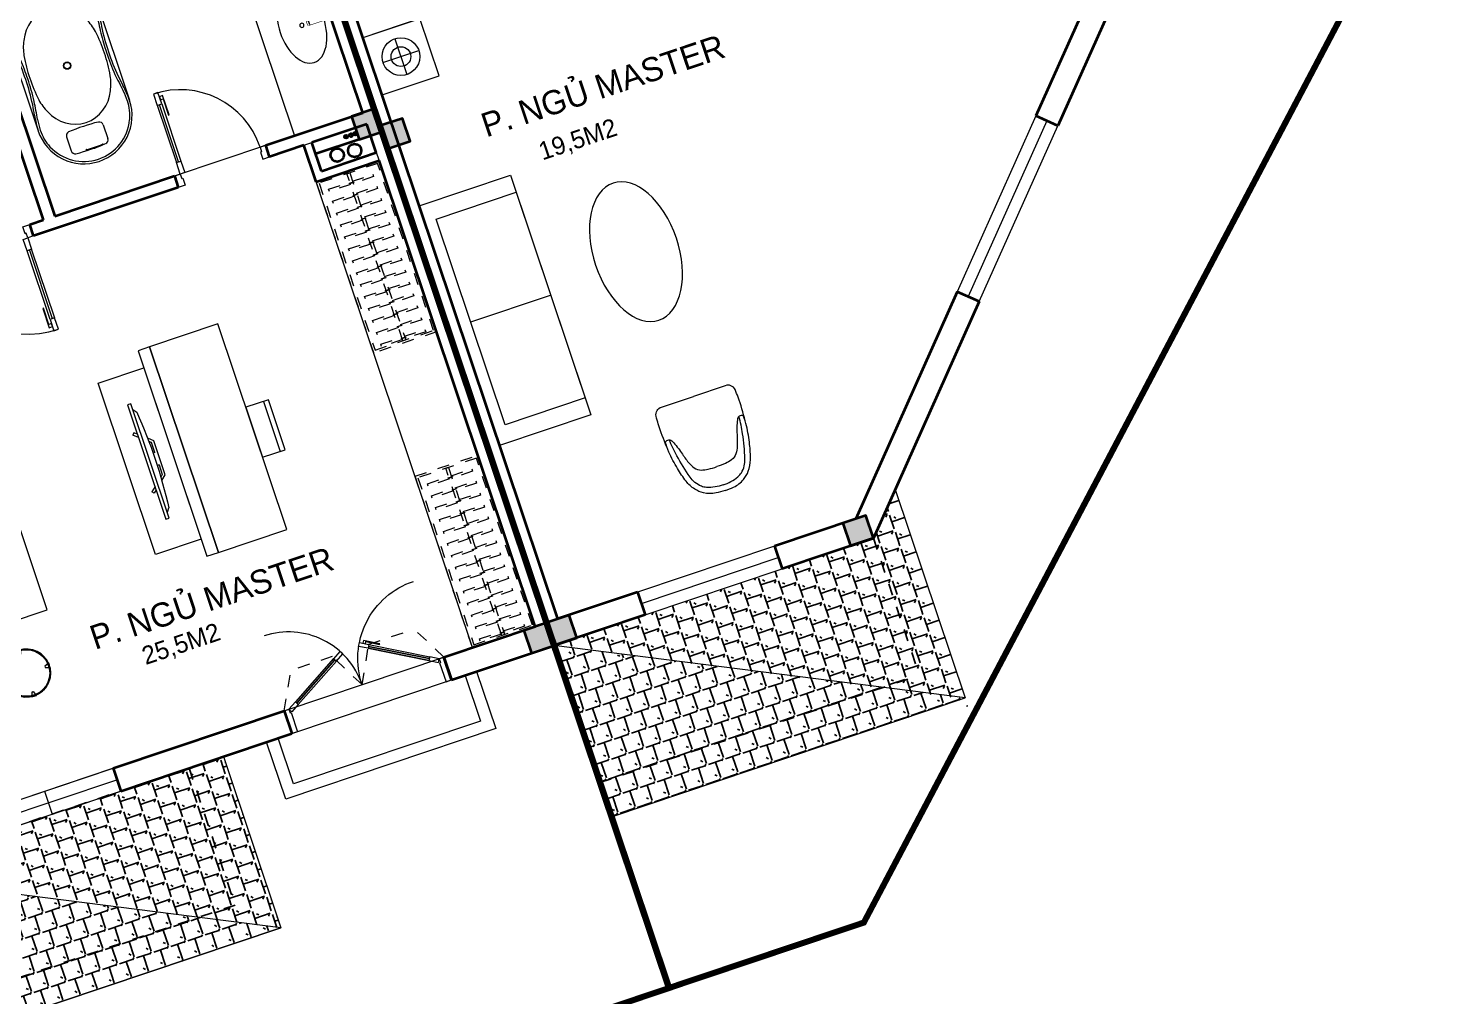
# Model space of a CAD drawing. Header units: metres. Extents: x 568332 to 569219, y 2065964 to 2066430.
# Drawn here: x 568498.77 to 568510.47, y 2066002.64 to 2066010.68 of the extents above; entities that cross this region are included whole.
import ezdxf

# ---------------------------------------------------------------- set-up
doc = ezdxf.new("R2010")
doc.units = ezdxf.units.M
for name, pattern in [('$AUDIT_BAD_LTYPE2', [0]), ('CENTER', [2, 1.25, -0.25, 0.25, -0.25]), ('HIDDEN', [0.375, 0.25, -0.125]), ('HIDDEN2', [0.1875, 0.125, -0.0625]), ('X-5M-G-MB PHONGNGU$0$HIDDEN2', [0.1875, 0.125, -0.0625])]:
    doc.linetypes.add(name, pattern=pattern)
doc.layers.get('0').update_dxf_attribs({"linetype": 'CONTINUOUS'})
doc.layers.get('DEFPOINTS').update_dxf_attribs({"linetype": 'CONTINUOUS'})
for name, color, linetype, lineweight in [('-CENTER', 143, 'CENTER', 13), ('-CONCRETE', 1, 'CONTINUOUS', 35), ('-DIM', 9, 'CONTINUOUS', 13), ('-DOOR', 137, 'CONTINUOUS', 9), ('-FURNITURE', 46, 'CONTINUOUS', 9), ('-LINE1', 7, 'CONTINUOUS', 18), ('-LINE2', 252, 'CONTINUOUS', 9), ('-STEEL1', 1, 'CONTINUOUS', 35), ('-WALL', 4, 'CONTINUOUS', 35), ('TEXT25', 2, 'CONTINUOUS', 13)]:
    doc.layers.add(name, color=color, linetype=linetype, lineweight=lineweight)
for name, color, linetype in [('-RANH GIOI LO DAT', 12, 'CONTINUOUS'), ('13. NET HATCH', 252, 'CONTINUOUS'), ('APOLIC', 7, 'CONTINUOUS'), ('ChiaLo', 128, 'CENTER'), ('ViaHeS', 32, 'CONTINUOUS')]:
    doc.layers.add(name, color=color, linetype=linetype)
doc.styles.add('SVN_AVO_thuong', font='')
doc.styles.add('T1', font='', dxfattribs={"height": 200})
doc.styles.get('SVN_AVO_thuong').set_extended_font_data('SVN-Avo')
doc.styles.get('T1').set_extended_font_data('VNgeometric Light')

# ---------------------------------------------------------------- blocks, each defined once
blk = doc.blocks.new('A$C7D524948')
at = {"layer": '-FURNITURE'}
for points in [[(0, 825, 0.023749), (-77, 820, 0.11104), (-175, 786, 0.085168), (-235, 733, 0.08855), (-282, 649, 0.027906), (-316, 526, 0.028342), (-340, 373, 0.04712), (-341, 283, 0.513527), (-285, 300, 0.059578), (-243, 414, -0.034465), (-213, 507, -0.059277), (-183, 564, -0.166146), (-133, 600, -0.052564), (-76, 612, -0.028554), (0, 615, -3.543335)], [(0, 825, -0.023749), (77, 820, -0.11104), (175, 786, -0.085168), (235, 733, -0.08855), (282, 649, -0.027906), (316, 526, -0.028342), (340, 373, -0.04712), (341, 283, -0.513527), (285, 300, -0.059578), (243, 414, 0.034465), (213, 507, 0.059277), (183, 564, 0.166146), (133, 600, 0.052564), (76, 612, 0.028554), (0, 615, 3.543335)], [(-1, 774, 0.105584), (-138, 751, 0.083976), (-176, 728, 0.149302), (-241, 626, 0.024909), (-289, 424, 0.026439), (-307, 278, -0.886333)], [(-1, 774, -0.105584), (137, 751, -0.083976), (175, 728, -0.149302), (240, 626, -0.024909), (288, 424, -0.026439), (305, 278, 0.886333)], [(-343, 328, 0.022671), (-350, 124, 0.012122), (-346, 57, 0.405508), (-279, 0), (0, 0)], [(343, 328, -0.022671), (350, 124, -0.012122), (346, 57, -0.405508), (279, 0), (0, 0)]]:
    blk.add_lwpolyline(points, format="xyb", dxfattribs=at)
blk = doc.blocks.new('G1600')
for p, q in [((137477, -212827), (139077, -212827)), ((137228, -213392), (137228, -213077)), ((139326, -213392), (139326, -213077)), ((137385, -213234), (137070, -213234)), ((139169, -213234), (139484, -213234))]:
    blk.add_line(p, q)
blk.add_lwpolyline([(137477, -213484), (137477, -211484), (139077, -211484), (139077, -213484), (137477, -213484)])
for points in [[(136977, -213484), (136977, -212984), (137477, -212984), (137477, -213484)], [(137617, -213375), (137617, -212999), (138235, -212999), (138235, -213375)], [(138937, -213375), (138937, -212999), (138320, -212999), (138320, -213375)], [(139577, -213484), (139577, -212984), (139077, -212984), (139077, -213484)]]:
    blk.add_lwpolyline(points, close=True)
for centre, radius in [((137228, -213234), 157), ((137228, -213234), 82.4), ((139326, -213234), 157), ((139326, -213234), 82.4)]:
    blk.add_circle(centre, radius)
blk = doc.blocks.new('A$C5347a30b')
at = {"layer": '-FURNITURE'}
blk.add_line((100, 1050), (800, 1050), dxfattribs=at)
for points in [[(0, 2100), (800, 2100), (800, 0), (0, 0)], [(100, 1950), (800, 1950), (800, 150), (100, 150)]]:
    blk.add_lwpolyline(points, close=True, dxfattribs=at)
at = {"layer": '-FURNITURE', "extrusion": (0, 0, -1)}
blk.add_ellipse((1587, 1166), major_axis=(0, 600), ratio=0.589994, dxfattribs=at)
blk = doc.blocks.new('A$C5C575821')
at = {"layer": '-CONCRETE'}
h = blk.add_hatch(color=256, dxfattribs=at)
h.dxf.hatch_style = 1
h.paths.add_polyline_path([(0, 200), (0, 0), (200, 0), (200, 200)])
blk.add_lwpolyline([(0, 0), (200, 0), (200, 200), (0, 200)], close=True, dxfattribs=at)
blk = doc.blocks.new('truc M5')
at = {"layer": '-WALL'}
for p in [(-200, 14600), (6400, 14600), (6400, 9200), (-200, 4150), (6400, 4150), (-200, -200), (2400, -200)]:
    blk.add_blockref('A$C5C575821', p, dxfattribs=at)
blk = doc.blocks.new('M5-T3')
at = {"layer": '13. NET HATCH'}
h = blk.add_hatch(dxfattribs=at)
h.set_pattern_fill('MAIGO-12', color=256, scale=300, angle=90)
h.set_pattern_definition([(90, (-41816.17, -1267.41), (-150, 75), [120, -30, 120, -30]), (180, (-41831.175, -1282.415), (-150, -75), [135, -165]), (135, (-41816.175, -1297.415), (-150, 75), [21.2132, -403.050865]), (225, (-41816.175, -1267.415), (-150, -75), [21.2132, -403.050865])])
h.paths.add_polyline_path([(197798, -37216), (197815, -37389), (197815, -35390), (197515, -35716), (196715, -35716), (195515, -35716), (194715, -35716)])
h = blk.add_hatch(dxfattribs=at)
h.set_pattern_fill('MAIGO-12', color=256, scale=300)
h.set_pattern_definition([(360, (-41726.17, -1357.41), (75, 150), [120, -30, 120, -30]), (90, (-41741.175, -1342.415), (-75, 150), [135, -165]), (45, (-41756.175, -1357.415), (75, 150), [21.2132, -403.050865]), (135, (-41726.175, -1357.415), (-75, 150), [21.2132, -403.050865])])
h.paths.add_polyline_path([(197815, -37216), (194715, -35716), (194715, -37216)])
at = {"layer": '-DOOR'}
for points in [[(198973, -34133), (200057, -32956), (199910, -32820), (198826, -33997)], [(196715, -35516), (195515, -35516), (195515, -35716), (196715, -35716)]]:
    blk.add_lwpolyline(points, close=True, dxfattribs=at)
for points in [[(199984, -32888), (198900, -34065)], [(195515, -35616), (196715, -35616)]]:
    blk.add_lwpolyline(points, dxfattribs=at)
at = {"layer": '-LINE1', "lineweight": 18}
blk.add_line((197815, -35390), (197815, -37216), dxfattribs=at)
for points in [[(197815, -37216), (194715, -35716)], [(194715, -35716), (194715, -37216), (197815, -37216)]]:
    blk.add_lwpolyline(points, dxfattribs=at)
at = {"layer": '-RANH GIOI LO DAT', "linetype": 'HIDDEN', "ltscale": 10, "const_width": 50}
blk.add_lwpolyline([(204369, -18716), (194715, -18716), (194715, -38716), (196424, -38716), (203755, -31724)], close=True, dxfattribs=at)
at = {"layer": '-WALL'}
for p, q in [((194715, -20716), (194715, -35716)), ((194815, -28016), (194815, -35516)), ((201315, -31295), (199910, -32820)), ((201515, -31373), (200057, -32956)), ((200057, -32956), (199910, -32820)), ((198826, -33997), (197428, -35516)), ((198973, -34133), (198826, -33997)), ((198973, -34133), (197515, -35716)), ((195515, -35516), (194815, -35516)), ((197428, -35516), (196715, -35516)), ((195515, -35716), (194715, -35716)), ((197515, -35716), (196715, -35716))]:
    blk.add_line(p, q, dxfattribs=at)
for points in [[(195515, -35516), (195515, -35716)], [(195515, -35516), (195515, -35716)], [(196715, -35516), (196715, -35716)]]:
    blk.add_lwpolyline(points, dxfattribs=at)
at = {"layer": 'DEFPOINTS', "linetype": 'HIDDEN', "ltscale": 5}
for p in [(197515, -35716), (194715, -36916)]:
    blk.add_line(p, (197515, -36916), dxfattribs=at)
at = {"layer": '-FURNITURE'}
for name, p, rotation in [('G1600', (408300, 108650), 269.9999999999646), ('A$C7D524948', (196472, -34124), 180.0000000000034)]:
    blk.add_blockref(name, p, dxfattribs=dict(at, rotation=rotation))
blk.add_blockref('A$C5347a30b', (194815, -33999), dxfattribs=at)
at = {"layer": '-STEEL1'}
blk.add_blockref('truc M5', (194915, -35516), dxfattribs=at)
at = {"layer": 'TEXT25'}
for s, height, rotation, style, p in [('P. NGỦ MASTER', 200, 360, 'SVN_AVO_thuong', (195525, -31539)), ('19,5M2', 150, 0, 'T1', (195906, -31868))]:
    blk.add_text(s, height=height, rotation=rotation, dxfattribs=dict(at, style=style)).set_placement(p)
blk = doc.blocks.new('*U187')
at = {"linetype": 'X-5M-G-MB PHONGNGU$0$HIDDEN2'}
for points in [[(0, 600), (0, 0), (1636, 0), (1636, 600)], [(1616, 580), (1616, 20), (20, 20), (20, 580)], [(1616, 287), (1616, 313), (20, 313), (20, 287)], [(114, 319), (109, 319), (109, 280), (114, 280)], [(228, 319), (223, 319), (223, 280), (228, 280)], [(342, 319), (337, 319), (337, 280), (342, 280)], [(456, 319), (451, 319), (451, 280), (456, 280)], [(570, 319), (565, 319), (565, 280), (570, 280)], [(684, 319), (679, 319), (679, 280), (684, 280)], [(798, 319), (793, 319), (793, 280), (798, 280)], [(912, 319), (907, 319), (907, 280), (912, 280)], [(1026, 319), (1021, 319), (1021, 280), (1026, 280)], [(1140, 319), (1135, 319), (1135, 280), (1140, 280)], [(1254, 319), (1249, 319), (1249, 280), (1254, 280)], [(1368, 319), (1363, 319), (1363, 280), (1368, 280)], [(1482, 319), (1477, 319), (1477, 280), (1482, 280)], [(1596, 319), (1591, 319), (1591, 280), (1596, 280)]]:
    blk.add_lwpolyline(points, close=True, dxfattribs=at)
for points in [[(122, 313), (122, 515), (100, 515), (100, 313)], [(236, 313), (236, 515), (214, 515), (214, 313)], [(350, 313), (350, 515), (328, 515), (328, 313)], [(464, 313), (464, 515), (442, 515), (442, 313)], [(578, 313), (578, 515), (556, 515), (556, 313)], [(692, 313), (692, 515), (670, 515), (670, 313)], [(806, 313), (806, 515), (784, 515), (784, 313)], [(920, 313), (920, 515), (898, 515), (898, 313)], [(1034, 313), (1034, 515), (1012, 515), (1012, 313)], [(1148, 313), (1148, 515), (1126, 515), (1126, 313)], [(1262, 313), (1262, 515), (1240, 515), (1240, 313)], [(1376, 313), (1376, 515), (1354, 515), (1354, 313)], [(1490, 313), (1490, 515), (1468, 515), (1468, 313)], [(1604, 313), (1604, 515), (1582, 515), (1582, 313)], [(100, 287), (100, 92), (122, 92), (122, 287)], [(214, 287), (214, 92), (236, 92), (236, 287)], [(328, 287), (328, 92), (350, 92), (350, 287)], [(442, 287), (442, 92), (464, 92), (464, 287)], [(556, 287), (556, 92), (578, 92), (578, 287)], [(670, 287), (670, 92), (692, 92), (692, 287)], [(784, 287), (784, 92), (806, 92), (806, 287)], [(898, 287), (898, 92), (920, 92), (920, 287)], [(1012, 287), (1012, 92), (1034, 92), (1034, 287)], [(1126, 287), (1126, 92), (1148, 92), (1148, 287)], [(1240, 287), (1240, 92), (1262, 92), (1262, 287)], [(1354, 287), (1354, 92), (1376, 92), (1376, 287)], [(1468, 287), (1468, 92), (1490, 92), (1490, 287)], [(1582, 287), (1582, 92), (1604, 92), (1604, 287)]]:
    blk.add_lwpolyline(points, dxfattribs=at)
blk = doc.blocks.new('*U189')
at = {"linetype": 'X-5M-G-MB PHONGNGU$0$HIDDEN2'}
for points in [[(0, 600), (0, 0), (1636, 0), (1636, 600)], [(1616, 580), (1616, 20), (20, 20), (20, 580)], [(1616, 287), (1616, 313), (20, 313), (20, 287)], [(114, 319), (109, 319), (109, 280), (114, 280)], [(228, 319), (223, 319), (223, 280), (228, 280)], [(342, 319), (337, 319), (337, 280), (342, 280)], [(456, 319), (451, 319), (451, 280), (456, 280)], [(570, 319), (565, 319), (565, 280), (570, 280)], [(684, 319), (679, 319), (679, 280), (684, 280)], [(798, 319), (793, 319), (793, 280), (798, 280)], [(912, 319), (907, 319), (907, 280), (912, 280)], [(1026, 319), (1021, 319), (1021, 280), (1026, 280)], [(1140, 319), (1135, 319), (1135, 280), (1140, 280)], [(1254, 319), (1249, 319), (1249, 280), (1254, 280)], [(1368, 319), (1363, 319), (1363, 280), (1368, 280)], [(1482, 319), (1477, 319), (1477, 280), (1482, 280)], [(1596, 319), (1591, 319), (1591, 280), (1596, 280)]]:
    blk.add_lwpolyline(points, close=True, dxfattribs=at)
for points in [[(122, 313), (122, 515), (100, 515), (100, 313)], [(236, 313), (236, 515), (214, 515), (214, 313)], [(350, 313), (350, 515), (328, 515), (328, 313)], [(464, 313), (464, 515), (442, 515), (442, 313)], [(578, 313), (578, 515), (556, 515), (556, 313)], [(692, 313), (692, 515), (670, 515), (670, 313)], [(806, 313), (806, 515), (784, 515), (784, 313)], [(920, 313), (920, 515), (898, 515), (898, 313)], [(1034, 313), (1034, 515), (1012, 515), (1012, 313)], [(1148, 313), (1148, 515), (1126, 515), (1126, 313)], [(1262, 313), (1262, 515), (1240, 515), (1240, 313)], [(1376, 313), (1376, 515), (1354, 515), (1354, 313)], [(1490, 313), (1490, 515), (1468, 515), (1468, 313)], [(1604, 313), (1604, 515), (1582, 515), (1582, 313)], [(100, 287), (100, 92), (122, 92), (122, 287)], [(214, 287), (214, 92), (236, 92), (236, 287)], [(328, 287), (328, 92), (350, 92), (350, 287)], [(442, 287), (442, 92), (464, 92), (464, 287)], [(556, 287), (556, 92), (578, 92), (578, 287)], [(670, 287), (670, 92), (692, 92), (692, 287)], [(784, 287), (784, 92), (806, 92), (806, 287)], [(898, 287), (898, 92), (920, 92), (920, 287)], [(1012, 287), (1012, 92), (1034, 92), (1034, 287)], [(1126, 287), (1126, 92), (1148, 92), (1148, 287)], [(1240, 287), (1240, 92), (1262, 92), (1262, 287)], [(1354, 287), (1354, 92), (1376, 92), (1376, 287)], [(1468, 287), (1468, 92), (1490, 92), (1490, 287)], [(1582, 287), (1582, 92), (1604, 92), (1604, 287)]]:
    blk.add_lwpolyline(points, dxfattribs=at)
blk = doc.blocks.new('1800X2000')
at = {"layer": '-FURNITURE'}
blk.add_line((325497, 17765), (325497, 19565), dxfattribs=at)
for points in [[(323997, 19565), (325997, 19565), (325997, 17765), (323997, 17765)], [(325613, 19391), (325919, 19391), (325919, 18691), (325613, 18691)], [(325613, 18630), (325919, 18630), (325919, 17947), (325613, 17947)]]:
    blk.add_lwpolyline(points, close=True, dxfattribs=at)
blk = doc.blocks.new('XR.MB.LM123$0$tvi 1')
blk.add_lwpolyline([(29, 0), (29, -1000), (0, -1000), (0, 0)], close=True)
for points in [[(29, -50), (52, -81)], [(-24, -236), (-39, -252)], [(0, -285), (-39, -252)], [(0, -256), (-24, -236)], [(70, -315), (111, -350), (111, -650), (70, -685)], [(89, -446), (89, -360), (71, -345)], [(89, -446), (73, -446)], [(89, -554), (89, -640), (71, -655)], [(89, -554), (73, -554)], [(0, -715), (-39, -748)], [(-24, -764), (-39, -748)], [(0, -744), (-24, -764)], [(29, -950), (52, -919)]]:
    blk.add_lwpolyline(points)
blk.add_arc((-4025, -500), 4099, 354.1311, 5.8689)
blk = doc.blocks.new('A$C52EE6B0C')
for p, q in [((-17.21, 15.73), (17.22, 15.73)), ((-17.21, -15.76), (17.25, -15.76))]:
    blk.add_line(p, q)
for radius in [1.2, 1.06]:
    blk.add_circle((0, -0.01), radius)
for centre, radius, start, end in [((-17.24, -0.01), 15.75, 90, 180.006), ((-17.26, 0.1), 14.92, 89.8926, 114.0143), ((-18.18, -21.57), 37.31, 80.3254, 88.5595), ((-17.86, -16.41), 31.44, 80.9553, 88.8517), ((3.49, 116.01), 102.69, 260.8064, 264.3565), ((10, 158.8), 145.24, 261.3218, 262.6566), ((-0.88, 77.07), 62.8, 262.9723, 270.8035), ((-0.44, 89.41), 75.84, 265.3361, 270.3355), ((0.89, 77.07), 62.8, 269.1965, 277.0277), ((0.58, 84.46), 70.9, 269.5363, 275.751), ((-18.44, 226.88), 214.55, 276.9922, 278.5968), ((-9.99, 158.8), 145.24, 277.3434, 278.6782), ((18.19, -21.57), 37.31, 91.4405, 99.6746), ((17.5, -11.01), 26.04, 90.5716, 98.5262), ((17.38, 0.65), 14.38, 65.524, 90.5716), ((17.25, -0.01), 15.75, 359.994, 90), ((-17.21, 0), 15.03, 114.0143, 180.0588), ((-7.45, -0.4), 12.19, 113.3669, 178.172), ((-5.42, -2.21), 14.69, 98.5198, 117.8513), ((-0.26, -36.68), 49.55, 89.6984, 98.5198), ((0.27, -36.68), 49.55, 81.4802, 90.3016), ((5.43, -2.21), 14.69, 62.1487, 81.4802), ((7.46, -0.4), 12.19, 1.828, 66.6331), ((17.03, -0.12), 15.22, 0.4019, 65.524), ((28.3, 2.77), 0.286, 160.8079, 185.6776), ((1.03, 0.06), 27.11, 359.8448, 5.6776), ((28.15, 2.82), 0.123, 123.4741, 160.8079), ((28.12, 2.87), 0.0732, 85.7912, 123.4741), ((28.11, 2.83), 0.109, 39.0943, 85.7912), ((27.99, 2.72), 0.275, 4.9413, 41.0024), ((1.84, 0.05), 26.56, 359.8607, 5.8154), ((-17.24, -0.02), 15.75, 179.994, 270), ((-17.21, -0.03), 15.03, 179.9411, 245.9857), ((-7.45, 0.37), 12.19, 181.828, 246.6331), ((7.46, 0.37), 12.19, 293.3669, 358.172), ((17.25, -0.02), 15.75, 270, 0.006), ((17.03, 0.09), 15.22, 294.476, 359.5981), ((1.03, -0.09), 27.11, 354.3224, 0.1552), ((28.3, -2.8), 0.286, 174.3224, 199.1921), ((28.15, -2.85), 0.123, 199.1921, 236.5259), ((28.12, -2.89), 0.0732, 236.5259, 274.2088), ((28.11, -2.86), 0.109, 274.2088, 320.9057), ((27.99, -2.75), 0.275, 318.9976, 355.0587), ((1.84, -0.08), 26.56, 354.1846, 0.1393), ((-17.26, -0.13), 14.92, 245.9857, 270.1074), ((-5.42, 2.18), 14.69, 242.1487, 261.4802), ((-0.26, 36.65), 49.55, 261.4802, 270.3016), ((-0.44, -89.44), 75.84, 89.6645, 94.6639), ((0.27, 36.65), 49.55, 269.6984, 278.5198), ((0.58, -84.49), 70.9, 84.249, 90.4637), ((5.43, 2.18), 14.69, 278.5198, 297.8513), ((17.38, -0.67), 14.38, 269.4284, 294.476), ((-18.18, 21.54), 37.31, 271.4405, 279.6746), ((-17.86, 16.38), 31.44, 271.1483, 279.0447), ((3.49, -116.04), 102.69, 95.6435, 99.1936), ((10, -158.82), 145.24, 97.3434, 98.6782), ((-0.88, -77.1), 62.8, 89.1965, 97.0277), ((0.89, -77.1), 62.8, 82.9723, 90.8035), ((-18.44, -226.91), 214.55, 81.4032, 83.0078), ((-9.99, -158.82), 145.24, 81.3218, 82.6566), ((18.19, 21.54), 37.31, 260.3254, 268.5595), ((17.5, 10.99), 26.04, 261.4738, 269.4284)]:
    blk.add_arc(centre, radius, start, end)
at = {"layer": 'DEFPOINTS'}
for tag, p in [('MODELNUMBER', (0, 0)), ('TRADENAME', (0, 0)), ('PRODUCT', (0, 0)), ('MATERIAL', (0, -0.01))]:
    blk.add_attdef(tag, p, '', height=0.001, dxfattribs=at)
blk = doc.blocks.new('Sink_Cicle')
blk.add_lwpolyline([(17, -50), (-17, -50), (-18, -252), (17, -252)], close=True)
blk.add_circle((0, -300), 17.5)
at = {"layer": 'DEFPOINTS'}
blk.add_line((0, -100), (0, 0), dxfattribs=at)
blk.add_wipeout([(17, -50), (-17, -50), (-18, -252), (17, -252)])
at = {"layer": '-FURNITURE', "linetype": 'Continuous'}
blk.add_ellipse((0, -300), major_axis=(-325, 0), ratio=0.584615, dxfattribs=at)
blk.add_line((-18, -237), (17, -237))
blk = doc.blocks.new('tbl1')
at = {"layer": '-FURNITURE'}
for points in [[(-20, 199), (-20, 202), (20, 202), (20, 199), (0, 200)], [(-202, -20), (-202, 20), (-199, 20), (-200, 0), (-199, -20)], [(202, -20), (199, -20), (200, 0), (200, 20), (202, 20)], [(20, -202), (-20, -202), (-20, -199), (0, -200), (20, -199)]]:
    blk.add_hatch(color=256, dxfattribs=at).paths.add_polyline_path(points, flags=0)
at = {"layer": '-FURNITURE', "flags": 128}
for points in [[(-20, 199), (-20, 202), (0, 202), (20, 202), (20, 199)], [(-202, 0), (-202, 20), (-199, 20)], [(202, 0), (202, 20), (199, 20)], [(-20, -199), (-20, -202), (0, -202), (20, -202), (20, -199)]]:
    blk.add_lwpolyline(points, dxfattribs=at)
for points in [[(15, 193), (-15, 193), (-5, 163), (0, 163), (5, 163)], [(-193, -15), (-193, 15), (-163, 5), (-163, 0), (-163, -5)], [(193, -15), (193, 15), (163, 5), (163, 0), (163, -5)], [(15, -193), (-15, -193), (-5, -163), (0, -163), (5, -163)]]:
    blk.add_lwpolyline(points, close=True, dxfattribs=at)
at = {"layer": '-FURNITURE'}
for radius in [200, 193]:
    blk.add_circle((0, 0), radius, dxfattribs=at)
for start, end in [(90, 270), (270, 90)]:
    blk.add_arc((0, 0), 200, start, end, dxfattribs=at)
blk = doc.blocks.new('X-5M-G-MB PHONGNGU$0$A$C25DB0C3F')
at = {"elevation": 0}
for points in [[(0, 438), (197, 438), (197, 0), (0, 0)], [(197, 438), (197, 0), (0, 0), (0, 438)]]:
    blk.add_lwpolyline(points, close=True, dxfattribs=at)
at = {"elevation": 0, "flags": 128}
blk.add_lwpolyline([(44, 438), (44, 0)], dxfattribs=at)
blk = doc.blocks.new('*U149')
at = {"linetype": '$AUDIT_BAD_LTYPE2'}
for p, q in [((70, 100), (70, 700)), ((90, 700), (90, 100))]:
    blk.add_line(p, q, dxfattribs=at)
for points in [[(50, 700), (90, 700), (90, 800), (50, 800), (50, 700)], [(50, 703), (50, 100)], [(50, 100), (90, 100), (90, 0), (50, 0), (50, 100)]]:
    blk.add_lwpolyline(points)
for points in [[(118, 595), (118, 764), (90, 764), (90, 736), (113, 736), (113, 595)], [(0, 0), (50, 0), (50, -40), (60, -40), (60, -100), (0, -100)], [(900, 0), (850, 0), (850, -40), (840, -40), (840, -100), (900, -100)]]:
    blk.add_lwpolyline(points, close=True)
at = {"linetype": '$AUDIT_BAD_LTYPE2', "ltscale": 0.3}
blk.add_arc((50, 0), 800, 0, 90, dxfattribs=at)
blk = doc.blocks.new('*U148')
at = {"linetype": '$AUDIT_BAD_LTYPE2'}
for p, q in [((70, 100), (70, 600)), ((90, 600), (90, 100))]:
    blk.add_line(p, q, dxfattribs=at)
for points in [[(50, 600), (90, 600), (90, 700), (50, 700), (50, 600)], [(50, 603), (50, 100)], [(50, 100), (90, 100), (90, 0), (50, 0), (50, 100)]]:
    blk.add_lwpolyline(points)
for points in [[(118, 495), (118, 664), (90, 664), (90, 636), (113, 636), (113, 495)], [(0, 0), (50, 0), (50, -40), (60, -40), (60, -100), (0, -100)], [(800, 0), (750, 0), (750, -40), (740, -40), (740, -100), (800, -100)]]:
    blk.add_lwpolyline(points, close=True)
at = {"linetype": '$AUDIT_BAD_LTYPE2', "ltscale": 0.3}
blk.add_arc((50, 0), 700, 0, 90, dxfattribs=at)
blk = doc.blocks.new('*U158')
at = {"ltscale": 0.3}
for points in [[(883, 0, 0.414214), (50, 833, 0.414214)], [(883, 0, -0.414214), (1672, 789, -0.414214)]]:
    blk.add_lwpolyline(points, format="xyb", dxfattribs=at)
for points in [[(687, 368), (137, 50)], [(685, 367), (705, 332), (792, 382), (772, 417), (685, 367)], [(1075, 344), (1055, 310), (969, 360), (989, 394), (1075, 344)], [(1073, 346), (1585, 50)], [(137, 50), (157, 15), (70, -35), (50, 0), (137, 50)], [(1585, 50), (1565, 15), (1652, -35), (1672, 0), (1585, 50)]]:
    blk.add_lwpolyline(points)
for points in [[(579, 338), (726, 423), (740, 399), (716, 384), (705, 404), (582, 333)], [(0, 0), (50, 0), (50, -40), (60, -40), (60, -246), (0, -246)], [(1722, 0), (1672, 0), (1672, -40), (1662, -40), (1662, -246), (1722, -246)]]:
    blk.add_lwpolyline(points, close=True)
at = {"layer": 'APOLIC', "linetype": '$AUDIT_BAD_LTYPE2'}
for p, q in [((147, 33), (695, 349)), ((705, 332), (157, 15)), ((1055, 310), (1565, 15)), ((1575, 33), (1065, 327))]:
    blk.add_line(p, q, dxfattribs=at)
blk = doc.blocks.new('TRUC M4')
at = {"layer": '-WALL'}
for p in [(-200, 14600), (5600, 14600), (-200, 9000), (5600, 9000), (-200, 4300), (5600, 4300), (-200, -200), (5600, -200)]:
    blk.add_blockref('A$C5C575821', p, dxfattribs=at)
blk = doc.blocks.new('M4- T3')
at = {"layer": '13. NET HATCH'}
h = blk.add_hatch(dxfattribs=at)
h.set_pattern_fill('MAIGO-12', color=256, scale=300, angle=90)
h.set_pattern_definition([(90, (478904.48, 89.8), (-150, 75), [120, -30, 120, -30]), (180, (478889.476, 74.8), (-150, -75), [135, -165]), (135, (478904.476, 59.8), (-150, 75), [21.2132, -403.050865]), (225, (478904.476, 89.8), (-150, -75), [21.2132, -403.050865])])
h.paths.add_polyline_path([(716773, 31541), (719873, 31541), (719873, 30041)])
h = blk.add_hatch(dxfattribs=at)
h.set_pattern_fill('MAIGO-12', color=256, scale=300)
h.set_pattern_definition([(0, (478994.48, -0.2), (75, 150), [120, -30, 120, -30]), (90, (478979.476, 14.8), (-75, 150), [135, -165]), (45, (478964.476, -0.2), (75, 150), [21.2132, -403.050865]), (135, (478994.476, -0.2), (-75, 150), [21.2132, -403.050865])])
edge = h.paths.add_edge_path()
edge.add_line((716773, 30041), (719873, 30041))
edge.add_line((719873, 30041), (716773, 31541))
edge.add_line((716773, 31541), (716773, 30041))
at = {"layer": '-CONCRETE'}
blk.add_line((722572, 36041), (722193, 36041), dxfattribs=at)
for centre, radius in [((722359, 35975, 0), 55), ((722508, 35965, 0), 55), ((722477, 36096, 0), 13), ((722519, 36096, 0), 13), ((722557, 36096, 0), 13)]:
    blk.add_circle(centre, radius, dxfattribs=at)
at = {"layer": '-DOOR'}
for p, q in [((717773, 31741), (718973, 31741)), ((717773, 31741), (718972, 31741)), ((718373, 31741), (718373, 31541)), ((720473, 31741), (721873, 31741)), ((717773, 31641), (718973, 31641)), ((717773, 31641), (718972, 31641)), ((717773, 31541), (718973, 31541)), ((717773, 31541), (718972, 31541)), ((720473, 31541), (721873, 31541))]:
    blk.add_line(p, q, dxfattribs=at)
blk.add_lwpolyline([(721022, 36241), (721822, 36241)], dxfattribs=at)
at = {"layer": '-FURNITURE', "ltscale": 5}
for p, q in [((720275, 36833), (720275, 36711)), ((720595, 36832), (720595, 36711))]:
    blk.add_line(p, q, dxfattribs=at)
at = {"layer": '-FURNITURE'}
for points in [[(722673, 36241), (722673, 37940), (722073, 37940), (722073, 36241)], [(722123, 31741), (722123, 36141), (722673, 36141), (722673, 31741)], [(720373, 34962), (720273, 34962), (720273, 33162), (720373, 33162)], [(720373, 33162), (720973, 33162), (720973, 34962), (720373, 34962)], [(719873, 33312), (719873, 34812), (720273, 34812), (720273, 33312)]]:
    blk.add_lwpolyline(points, close=True, dxfattribs=at)
at = {"layer": '-FURNITURE', "ltscale": 5}
for centre, radius, start, end in [((720309, 36833), 34.2, 97.7975, 180.4786), ((720430, 35189), 1683, 85.3853, 94.2746), ((720561, 36832), 34.2, 359.5588, 82.2399), ((720309, 36710), 34.2, 179.465, 262.1462), ((720429, 38355), 1683, 265.7382, 274.6274), ((720561, 36711), 34.2, 277.7038, 0.3849)]:
    blk.add_arc(centre, radius, start, end, dxfattribs=at)
at = {"layer": '-LINE1'}
blk.add_lwpolyline([(719873, 30041), (716773, 30041), (716773, 31541), (719873, 31541)], close=True, dxfattribs=at)
for points in [[(716773, 31541), (719873, 31541), (719873, 30041), (716773, 31541)], [(716773, 30041), (719873, 30041), (716773, 31541), (716773, 31541), (716773, 30041)], [(722092, 31541), (722092, 31041), (720252, 31041), (720252, 31541)], [(721992, 31541), (721992, 31141), (720352, 31141), (720352, 31541)]]:
    blk.add_lwpolyline(points, dxfattribs=at)
at = {"layer": '-LINE2', "linetype": 'HIDDEN2', "ltscale": 10}
for p, q in [((720473, 31741), (720633, 32041)), ((720994, 32041), (720633, 32041)), ((721155, 31741), (720994, 32041)), ((721155, 31741), (721315, 32041)), ((721315, 32041), (721712, 32041)), ((721873, 31741), (721712, 32041))]:
    blk.add_line(p, q, dxfattribs=at)
at = {"layer": '-RANH GIOI LO DAT', "linetype": 'HIDDEN', "ltscale": 10, "const_width": 50}
blk.add_lwpolyline([(716773, 48541), (722773, 48541), (722773, 28541), (716773, 28541)], close=True, dxfattribs=at)
at = {"layer": '-WALL'}
for p, q in [((719873, 36241), (719873, 42841)), ((719972, 40341), (719972, 36241)), ((719753, 36141), (719753, 36241)), ((719753, 36241), (719873, 36241)), ((721022, 36141), (719753, 36141)), ((719972, 36241), (721022, 36241)), ((721022, 36241), (721022, 36141)), ((721822, 36141), (721822, 36241)), ((721822, 36241), (722673, 36241)), ((722123, 36141), (721822, 36141)), ((722123, 35821), (722123, 36141)), ((722673, 36141), (722193, 36141)), ((722193, 35891), (722193, 36141)), ((722673, 35891), (722673, 36141)), ((722673, 35891), (722673, 36140)), ((722123, 35821), (722673, 35821)), ((722193, 35891), (722673, 35891)), ((722673, 31741), (722673, 35821)), ((718973, 31741), (718973, 31541)), ((718973, 31741), (720473, 31741)), ((720473, 31741), (720473, 31541)), ((721873, 31741), (721873, 31541)), ((721873, 31741), (722673, 31741)), ((721873, 31541), (721873, 31741)), ((718973, 31541), (720473, 31541)), ((721873, 31541), (722773, 31541))]:
    blk.add_line(p, q, dxfattribs=at)
at = {"layer": 'DEFPOINTS', "linetype": 'HIDDEN', "ltscale": 5}
blk.add_lwpolyline([(719573, 30341), (716773, 30341), (716773, 31541), (719573, 31541)], close=True, dxfattribs=at)
at = {"layer": '-DIM', "xscale": -1, "rotation": 359.9999999899488}
blk.add_blockref('1800X2000', (1042870, 15397), dxfattribs=at)
at = {"layer": '-DOOR'}
blk.add_blockref('*U148', (721022, 36241), dxfattribs=at)
at = {"layer": '-DOOR', "rotation": 180}
blk.add_blockref('*U149', (719753, 36141), dxfattribs=at)
at = {"layer": '-DOOR', "xscale": -0.8130081300813009, "yscale": 0.8130081300813009, "zscale": 0.8130081300813009}
blk.add_blockref('*U158', (721873, 31741), dxfattribs=at)
at = {"layer": '-FURNITURE', "xscale": 25.39829667096628, "yscale": 25.39829667096628, "zscale": 25.39829667096628, "rotation": 270}
blk.add_blockref('A$C52EE6B0C', (720468, 37393), dxfattribs=at).add_auto_attribs({'MODELNUMBER': 'K-1800', 'TRADENAME': 'ABRAZO', 'PRODUCT': 'BATH', 'MATERIAL': 'LITHOCAST'})
at = {"layer": '-FURNITURE', "extrusion": (0, 0, -1), "xscale": 0.916666666665974, "yscale": 0.916666666665974, "zscale": -0.916666666665974, "rotation": 270}
for name, p in [('*U187', (-722673, 35821)), ('*U189', (-722673, 33241))]:
    blk.add_blockref(name, p, dxfattribs=at)
at = {"layer": '-FURNITURE', "extrusion": (0, 0, -1), "rotation": 179.9963102775916}
blk.add_blockref('XR.MB.LM123$0$tvi 1', (-720048, 33562), dxfattribs=at)
at = {"layer": '-FURNITURE', "xscale": -1, "rotation": 359.9992859249025}
blk.add_blockref('X-5M-G-MB PHONGNGU$0$A$C25DB0C3F', (721170, 33793), dxfattribs=at)
at = {"layer": '-WALL'}
blk.add_blockref('tbl1', (718543, 32719), dxfattribs=at)
at = {"layer": 'TEXT25'}
for s, height, style, p in [('P. NGỦ MASTER', 200, 'SVN_AVO_thuong', (719144, 32720)), ('25,5M2', 150, 'T1', (719503, 32467))]:
    blk.add_text(s, height=height, rotation=360, dxfattribs=dict(at, style=style)).set_placement(p)
at = {"layer": '-FURNITURE', "xscale": -1, "rotation": 270}
blk.add_blockref('Sink_Cicle', (722723, 37090), dxfattribs=at)
at = {"layer": '-WALL'}
for p, q in [((722773, 46541), (722773, 31541)), ((722673, 36241), (722673, 39041))]:
    blk.add_line(p, q, dxfattribs=at)
at = {"layer": '-STEEL1'}
blk.add_blockref('TRUC M4', (716972, 31741), dxfattribs=at)

msp = doc.modelspace()

# ---------------------------------------------------------------- linework, layer by layer
at = {"layer": 'ChiaLo', "ltscale": 5}
msp.add_lwpolyline([(568497.732, 2066021.676), (568504.096, 2066002.715)], dxfattribs=at)
at = {"layer": 'ViaHeS'}
msp.add_lwpolyline([(568377.91, 2066007.834), (568495.31, 2066047.233), (568501.415, 2066044.014), (568510.44, 2066012.22), (568505.716, 2066003.259), (568392.227, 2065965.173), (568385.896, 2065968.322), (568374.761, 2066001.503)], close=True, dxfattribs=at)

# ---------------------------------------------------------------- next in the draw order: block references
at = {"layer": '-WALL', "color": 2, "true_color": 0xf1eb1f, "xscale": 0.001, "yscale": 0.001, "zscale": 0.001, "rotation": 18.55129228274907}
msp.add_blockref('M5-T3', (568307.18, 2065977.47), dxfattribs=at)

# ---------------------------------------------------------------- next in the draw order: block references
at = {"layer": '-CENTER', "color": 2, "true_color": 0xf1eb1f, "xscale": 0.001, "yscale": 0.001, "zscale": 0.001, "rotation": 18.55149973248752}
msp.add_blockref('M4- T3', (567827.963, 2065745.702), dxfattribs=at)

doc.saveas('drawing.dxf')
